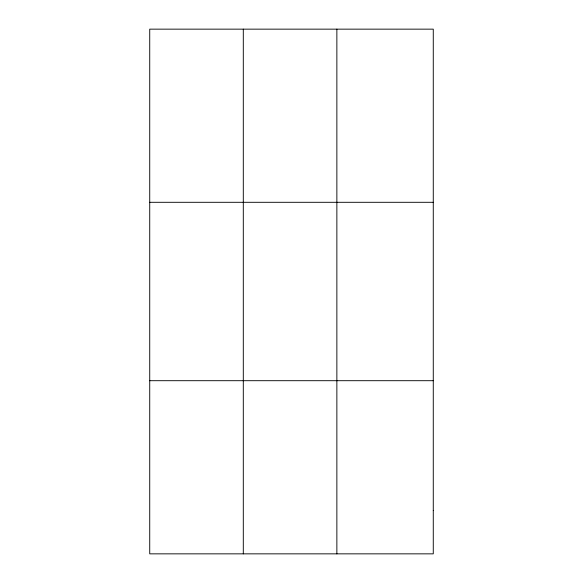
<?xml version="1.0" encoding="UTF-8"?>
<svg xmlns="http://www.w3.org/2000/svg" width="583" height="583" viewBox="0 0 583 583"><rect width="100%" height="100%" fill="white"/><g stroke="black" fill="none" stroke-linecap="round" stroke-linejoin="round"><path stroke-width="0.87" d="M243.3 553.85L243.3 29.15M336.865 553.85L336.865 29.15M149.729 202.301L433.271 202.301M149.729 380.699L433.271 380.699M433.271 510.562L433.271 553.85L149.729 553.85L149.729 29.15L433.271 29.15L433.271 510.562"/></g></svg>
